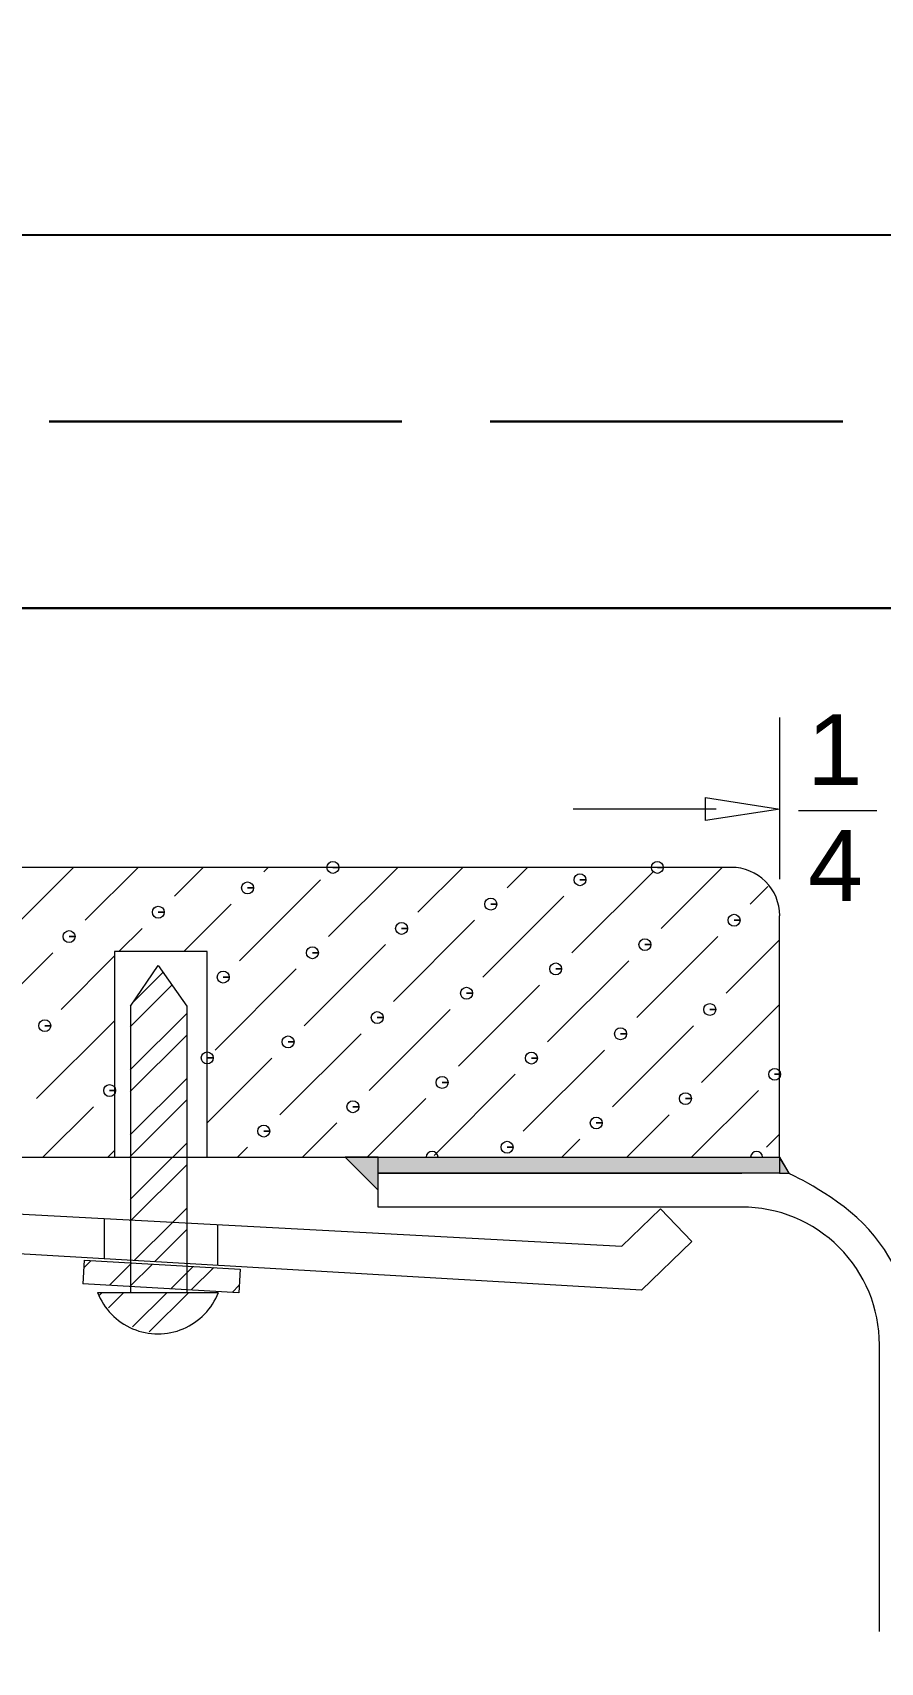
# Model space of a CAD drawing. Header units: millimetres. Extents: x 189 to 1666, y 327 to 1363.
# Drawn here: x 1136.7 to 1165.5, y 1039.6 to 1095.1 of the extents above; entities that cross this region are included whole.
import ezdxf

# ---------------------------------------------------------------- set-up
doc = ezdxf.new("R2010")
doc.units = ezdxf.units.MM
doc.linetypes.add('ACAD_ISO02W100', pattern=[15, 12, -3])
for name, color, linetype, lineweight in [('尺寸標注', 1, 'Continuous', 30), ('文字', 3, 'Continuous', 30), ('細實線', 1, 'Continuous', 13), ('虚线', 2, 'ACAD_ISO02W100', 30)]:
    doc.layers.add(name, color=color, linetype=linetype, lineweight=lineweight)
doc.styles.add('0', font='arial.ttf', dxfattribs={"height": 1})
doc.styles.add('DIM', font='txt.shx', dxfattribs={"width": 0.7, "bigfont": 'chineset.shx'})
doc.dimstyles.new('mm+in(开孔纸尺寸)', dxfattribs={"dimscale": 3, "dimtxt": 5, "dimasz": 5.2, "dimexe": 1.25, "dimexo": 0.625, "dimgap": 2, "dimtad": 1, "dimtxsty": 'DIM', "dimcen": 0, "dimclrd": 256, "dimclre": 256, "dimclrt": 3, "dimadec": 0, "dimazin": 0, "dimtfac": 1, "dimtmove": 0, "dimatfit": 1, "dimfxl": 1, "dimlwd": -1, "dimarcsym": 0})

# ---------------------------------------------------------------- blocks, each defined once
blk = doc.blocks.new('*D31')
at = {"layer": 'Defpoints', "color": 0}
for p in [(1262.872, 1145.724), (571.972, 1021.844), (1262.872, 1021.844)]:
    blk.add_point(p, dxfattribs=at)
at = {"layer": '尺寸標注', "lineweight": -2}
for p, q in [((571.972, 1023.719), (571.972, 1149.474)), ((1262.872, 1023.719), (1262.872, 1149.474))]:
    blk.add_line(p, q, dxfattribs=at)
at = {"layer": '尺寸標注'}
blk.add_line((587.572, 1145.724), (1247.272, 1145.724), dxfattribs=at)
for points in [[(587.572, 1148.324), (587.572, 1143.124), (571.972, 1145.724)], [(1247.272, 1143.124), (1247.272, 1148.324), (1262.872, 1145.724)]]:
    blk.add_solid(points, dxfattribs=at)
at = {"layer": '尺寸標注', "color": 3, "insert": (917.422, 1160.474), "char_height": 15, "attachment_point": 5, "style": 'DIM'}
blk.add_mtext('690,9mm [27 3/16"]', dxfattribs=at)
blk = doc.blocks.new('*D32')
at = {"layer": 'Defpoints', "color": 0}
for p in [(1269.222, 1204.304), (565.622, 1021.844), (1269.222, 1021.844)]:
    blk.add_point(p, dxfattribs=at)
at = {"layer": '尺寸標注', "lineweight": -2}
for p, q in [((565.622, 1023.719), (565.622, 1208.054)), ((1269.222, 1023.719), (1269.222, 1208.054))]:
    blk.add_line(p, q, dxfattribs=at)
at = {"layer": '尺寸標注'}
blk.add_line((581.222, 1204.304), (1253.622, 1204.304), dxfattribs=at)
for points in [[(581.222, 1206.904), (581.222, 1201.704), (565.622, 1204.304)], [(1253.622, 1201.704), (1253.622, 1206.904), (1269.222, 1204.304)]]:
    blk.add_solid(points, dxfattribs=at)
at = {"layer": '尺寸標注', "color": 3, "insert": (917.422, 1219.054), "char_height": 15, "attachment_point": 5, "style": 'DIM'}
blk.add_mtext('703,6mm [27 11/16"]', dxfattribs=at)
blk = doc.blocks.new('*D33')
at = {"layer": 'Defpoints', "color": 0}
for p in [(1275.572, 1269.732), (559.272, 1021.844), (1275.572, 1021.844)]:
    blk.add_point(p, dxfattribs=at)
at = {"layer": '尺寸標注', "lineweight": -2}
for p, q in [((559.272, 1023.719), (559.272, 1273.482)), ((1275.572, 1023.719), (1275.572, 1273.482))]:
    blk.add_line(p, q, dxfattribs=at)
at = {"layer": '尺寸標注'}
blk.add_line((574.872, 1269.732), (1259.972, 1269.732), dxfattribs=at)
for points in [[(574.872, 1272.332), (574.872, 1267.132), (559.272, 1269.732)], [(1259.972, 1267.132), (1259.972, 1272.332), (1275.572, 1269.732)]]:
    blk.add_solid(points, dxfattribs=at)
at = {"layer": '尺寸標注', "color": 3, "insert": (917.422, 1284.482), "char_height": 15, "attachment_point": 5, "style": 'DIM'}
blk.add_mtext('716,3mm [28 3/16"]', dxfattribs=at)

msp = doc.modelspace()

# ---------------------------------------------------------------- hatches: boundary and pattern name
at = {"layer": '細實線', "lineweight": 9}
h = msp.add_hatch(color=256, dxfattribs=at)
edge = h.paths.add_edge_path()
edge.add_spline(control_points=[(1148.41, 1055.685), (1148.411, 1055.685), (1148.411, 1055.684), (1148.411, 1055.684), (1148.411, 1055.684), (1148.411, 1056.758), (1148.411, 1056.799)], knot_values=[0.509482, 0.509482, 0.509482, 0.509482, 0.514209, 0.514209, 0.514209, 1.004727, 1.004727, 1.004727, 1.004727], degree=3, periodic=0)
edge.add_spline(control_points=[(1148.411, 1056.799), (1148.041, 1056.799), (1147.667, 1056.799), (1147.29, 1056.799)], knot_values=[0.589702, 0.589702, 0.589702, 0.589702, 0.609025, 0.609025, 0.609025, 0.609025], degree=3, periodic=0)
edge.add_spline(control_points=[(1147.29, 1056.799), (1147.33, 1056.759), (1148.37, 1055.725), (1148.41, 1055.685)], knot_values=[0.004727, 0.004727, 0.004727, 0.004727, 0.245259, 0.245259, 0.245259, 0.245259], degree=3, periodic=0)
edge.add_spline(control_points=[(1148.41, 1055.685), (1148.41, 1055.971), (1148.41, 1056.256), (1148.41, 1056.256)], knot_values=[0.502295, 0.502295, 0.502295, 0.502295, 1, 1, 1, 1], degree=3, periodic=0)
edge.add_spline(control_points=[(1162.074, 1056.259), (1162.074, 1056.259), (1148.411, 1056.259), (1148.411, 1056.259)], knot_values=[0.5, 0.5, 0.5, 0.5, 1, 1, 1, 1], degree=3, periodic=0)
edge = h.paths.add_edge_path()
edge.add_spline(control_points=[(1162.39, 1056.259), (1162.365, 1056.302), (1162.097, 1056.757), (1162.074, 1056.796)], knot_values=[0.041296, 0.041296, 0.041296, 0.041296, 0.955207, 0.955207, 0.955207, 0.955207], degree=3, periodic=0)
edge.add_spline(control_points=[(1162.074, 1056.796), (1162.074, 1056.775), (1162.074, 1056.666), (1162.074, 1056.551)], knot_values=[0.131591, 0.131591, 0.131591, 0.131591, 0.237552, 0.237552, 0.237552, 0.237552], degree=3, periodic=0)
edge.add_spline(control_points=[(1162.074, 1056.551), (1162.074, 1056.527), (1162.074, 1056.502), (1162.074, 1056.478)], knot_values=[0.10896, 0.10896, 0.10896, 0.10896, 0.131591, 0.131591, 0.131591, 0.131591], degree=3, periodic=0)
edge.add_spline(control_points=[(1162.074, 1056.478), (1162.074, 1056.362), (1162.074, 1056.259), (1162.074, 1056.259), (1162.074, 1056.259), (1162.074, 1056.259), (1162.074, 1056.259)], knot_values=[0.99999, 0.99999, 0.99999, 0.99999, 1.10895, 1.10895, 1.10895, 1.10896, 1.10896, 1.10896, 1.10896], degree=3, periodic=0)
edge.add_spline(control_points=[(1162.074, 1056.259), (1162.074, 1056.259), (1162.357, 1056.259), (1162.39, 1056.259)], knot_values=[0.528818, 0.528818, 0.528818, 0.528818, 0.99999, 0.99999, 0.99999, 0.99999], degree=3, periodic=0)
h = msp.add_hatch(color=256, dxfattribs=at)
edge = h.paths.add_edge_path()
edge.add_spline(control_points=[(1162.074, 1056.551), (1162.074, 1056.666), (1162.074, 1056.775), (1162.074, 1056.796)], knot_values=[0.131591, 0.131591, 0.131591, 0.131591, 0.237552, 0.237552, 0.237552, 0.237552], degree=3, periodic=0)
edge.add_spline(control_points=[(1162.074, 1056.796), (1162.073, 1056.798), (1162.073, 1056.799), (1162.073, 1056.799)], knot_values=[0.00001, 0.00001, 0.00001, 0.00001, 0.041296, 0.041296, 0.041296, 0.041296], degree=3, periodic=0)
edge.add_spline(control_points=[(1162.073, 1056.799), (1162.053, 1056.799), (1161.851, 1056.799), (1161.491, 1056.799)], knot_values=[0.928845, 0.928845, 0.928845, 0.928845, 0.996374, 0.996374, 0.996374, 0.996374], degree=3, periodic=0)
edge.add_spline(control_points=[(1161.491, 1056.799), (1161.491, 1056.799), (1161.434, 1056.799), (1161.38, 1056.799)], knot_values=[0.066844, 0.066844, 0.066844, 0.066844, 0.142857, 0.142857, 0.142857, 0.142857], degree=3, periodic=0)
edge.add_spline(control_points=[(1161.38, 1056.799), (1161.29, 1056.799), (1161.191, 1056.799), (1161.085, 1056.799)], knot_values=[0.906562, 0.906562, 0.906562, 0.906562, 0.922159, 0.922159, 0.922159, 0.922159], degree=3, periodic=0)
edge.add_spline(control_points=[(1161.085, 1056.799), (1159.853, 1056.799), (1157.555, 1056.799), (1154.664, 1056.799)], knot_values=[0.726171, 0.726171, 0.726171, 0.726171, 0.906562, 0.906562, 0.906562, 0.906562], degree=3, periodic=0)
edge.add_spline(control_points=[(1154.664, 1056.799), (1153.366, 1056.799), (1151.947, 1056.799), (1150.451, 1056.799)], knot_values=[0.645122, 0.645122, 0.645122, 0.645122, 0.726171, 0.726171, 0.726171, 0.726171], degree=3, periodic=0)
edge.add_spline(control_points=[(1150.45, 1056.799), (1150.449, 1056.799), (1150.447, 1056.799), (1150.445, 1056.799)], knot_values=[0.127452, 0.127452, 0.127452, 0.127452, 0.135107, 0.135107, 0.135107, 0.135107], degree=3, periodic=0)
edge.add_spline(control_points=[(1150.445, 1056.799), (1150.441, 1056.799), (1150.435, 1056.799), (1150.428, 1056.799)], knot_values=[0.112431, 0.112431, 0.112431, 0.112431, 0.127452, 0.127452, 0.127452, 0.127452], degree=3, periodic=0)
edge.add_spline(control_points=[(1150.428, 1056.799), (1150.414, 1056.799), (1150.396, 1056.799), (1150.376, 1056.799)], knot_values=[0.083538, 0.083538, 0.083538, 0.083538, 0.112431, 0.112431, 0.112431, 0.112431], degree=3, periodic=0)
edge.add_spline(control_points=[(1150.376, 1056.799), (1150.366, 1056.799), (1150.357, 1056.799), (1150.347, 1056.799)], knot_values=[0.070163, 0.070163, 0.070163, 0.070163, 0.083538, 0.083538, 0.083538, 0.083538], degree=3, periodic=0)
edge.add_spline(control_points=[(1150.376, 1056.799), (1150.266, 1056.799), (1150.156, 1056.799), (1150.045, 1056.799)], knot_values=[0.637816, 0.637816, 0.637816, 0.637816, 0.643752, 0.643752, 0.643752, 0.643752], degree=3, periodic=0)
edge.add_spline(control_points=[(1150.045, 1056.799), (1149.509, 1056.799), (1148.964, 1056.799), (1148.411, 1056.799)], knot_values=[0.609025, 0.609025, 0.609025, 0.609025, 0.637816, 0.637816, 0.637816, 0.637816], degree=3, periodic=0)
edge.add_spline(control_points=[(1148.411, 1056.799), (1148.411, 1056.758), (1148.411, 1055.684), (1148.411, 1055.684), (1148.411, 1055.684), (1148.411, 1055.685), (1148.41, 1055.685)], knot_values=[0.509482, 0.509482, 0.509482, 0.509482, 1, 1, 1, 1.004727, 1.004727, 1.004727, 1.004727], degree=3, periodic=0)
edge.add_spline(control_points=[(1148.411, 1056.259), (1148.411, 1056.259), (1162.074, 1056.259), (1162.074, 1056.259)], knot_values=[0.5, 0.5, 0.5, 0.5, 1, 1, 1, 1], degree=3, periodic=0)
edge.add_spline(control_points=[(1162.074, 1056.259), (1162.074, 1056.259), (1162.074, 1056.259), (1162.074, 1056.259), (1162.074, 1056.259), (1162.074, 1056.362), (1162.074, 1056.478)], knot_values=[0.99999, 0.99999, 0.99999, 0.99999, 1, 1, 1, 1.10896, 1.10896, 1.10896, 1.10896], degree=3, periodic=0)
edge.add_spline(control_points=[(1162.074, 1056.478), (1162.074, 1056.502), (1162.074, 1056.527), (1162.074, 1056.551)], knot_values=[0.10896, 0.10896, 0.10896, 0.10896, 0.131591, 0.131591, 0.131591, 0.131591], degree=3, periodic=0)

# ---------------------------------------------------------------- linework, layer by layer
msp.add_lwpolyline([(559.272, 1021.844), (559.272, 735.244, 0.414214), (625.622, 668.894), (1209.222, 668.894, 0.414214), (1275.572, 735.244), (1275.572, 1021.844, 0.414214), (1209.222, 1088.194), (625.622, 1088.194, 0.414214)], format="xyb", close=True)
at = {"layer": '文字'}
msp.add_lwpolyline([(625.622, 1075.494, 0.414214), (571.972, 1021.844), (571.972, 735.244, 0.414214), (625.622, 681.594), (1209.222, 681.594, 0.414214), (1262.872, 735.244), (1262.872, 1021.844, 0.414214), (1209.222, 1075.494)], format="xyb", close=True, dxfattribs=at)
at = {"layer": '細實線', "lineweight": 9}
for points in [[(1162.076, 1066.272), (1162.076, 1066.272), (1162.076, 1071.776), (1162.076, 1071.776)], [(1159.909, 1068.654), (1159.909, 1068.654), (1155.053, 1068.654), (1155.053, 1068.654)], [(1162.718, 1068.61), (1162.718, 1068.61), (1165.382, 1068.61), (1165.382, 1068.61)], [(1160.426, 1066.67), (1160.426, 1066.67), (1121.035, 1066.67), (1121.035, 1066.67)], [(1135.412, 1064.038), (1135.412, 1064.038), (1138.042, 1066.67), (1138.042, 1066.67)], [(1138.448, 1064.868), (1138.448, 1064.868), (1140.251, 1066.67), (1140.251, 1066.67)], [(1141.483, 1065.694), (1141.483, 1065.694), (1142.458, 1066.67), (1142.458, 1066.67)], [(1144.519, 1066.523), (1144.519, 1066.523), (1144.665, 1066.67), (1144.665, 1066.67)], [(1146.726, 1064.315), (1146.726, 1064.315), (1149.081, 1066.67), (1149.081, 1066.67)], [(1149.762, 1065.143), (1149.762, 1065.143), (1151.289, 1066.67), (1151.289, 1066.67)], [(1152.799, 1065.971), (1152.799, 1065.971), (1153.496, 1066.67), (1153.496, 1066.67)], [(1155.006, 1063.763), (1155.006, 1063.763), (1157.766, 1066.523), (1157.766, 1066.523)], [(1158.042, 1064.591), (1158.042, 1064.591), (1160.119, 1066.67), (1160.119, 1066.67)], [(1143.692, 1063.487), (1143.692, 1063.487), (1146.45, 1066.247), (1146.45, 1066.247)], [(1161.076, 1065.418), (1161.076, 1065.418), (1161.676, 1066.02), (1161.676, 1066.02)], [(1141.798, 1063.801), (1141.798, 1063.801), (1143.415, 1065.418), (1143.415, 1065.418)], [(1151.97, 1062.934), (1151.97, 1062.934), (1154.729, 1065.694), (1154.729, 1065.694)], [(1148.935, 1062.107), (1148.935, 1062.107), (1151.695, 1064.868), (1151.695, 1064.868)], [(1162.073, 1056.799), (1162.073, 1056.799), (1162.073, 1065.022), (1162.073, 1065.022)], [(1139.591, 1063.801), (1139.591, 1063.801), (1140.379, 1064.591), (1140.379, 1064.591)], [(1157.213, 1061.555), (1157.213, 1061.555), (1159.973, 1064.315), (1159.973, 1064.315)], [(1160.249, 1062.383), (1160.249, 1062.383), (1162.071, 1064.206), (1162.071, 1064.206)], [(1134.585, 1061.004), (1134.585, 1061.004), (1137.345, 1063.763), (1137.345, 1063.763)], [(1137.621, 1061.831), (1137.621, 1061.831), (1139.435, 1063.645), (1139.435, 1063.645)], [(1142.598, 1063.801), (1142.598, 1063.801), (1139.437, 1063.801), (1139.437, 1063.801)], [(1139.437, 1063.801), (1139.437, 1063.801), (1139.437, 1056.799), (1139.437, 1056.799)], [(1142.598, 1056.799), (1142.598, 1056.799), (1142.598, 1063.801), (1142.598, 1063.801)], [(1145.899, 1061.28), (1145.899, 1061.28), (1148.659, 1064.038), (1148.659, 1064.038)], [(1139.981, 1061.948), (1139.981, 1061.948), (1140.929, 1063.326), (1140.929, 1063.326)], [(1140.054, 1062.057), (1140.054, 1062.057), (1141.091, 1063.094), (1141.091, 1063.094)], [(1140.929, 1063.326), (1140.929, 1063.326), (1141.9, 1061.948), (1141.9, 1061.948)], [(1142.863, 1060.451), (1142.863, 1060.451), (1145.623, 1063.211), (1145.623, 1063.211)], [(1154.176, 1060.727), (1154.176, 1060.727), (1156.937, 1063.487), (1156.937, 1063.487)], [(1139.978, 1061.246), (1139.978, 1061.246), (1141.395, 1062.661), (1141.395, 1062.661)], [(1151.142, 1059.9), (1151.142, 1059.9), (1153.901, 1062.658), (1153.901, 1062.658)], [(1159.42, 1059.347), (1159.42, 1059.347), (1162.071, 1061.998), (1162.071, 1061.998)], [(1136.792, 1058.796), (1136.792, 1058.796), (1139.435, 1061.438), (1139.435, 1061.438)], [(1139.978, 1059.773), (1139.978, 1059.773), (1141.899, 1061.694), (1141.899, 1061.694)], [(1139.981, 1061.948), (1139.981, 1061.948), (1139.981, 1052.199), (1139.981, 1052.199)], [(1141.9, 1061.948), (1141.9, 1061.948), (1141.9, 1052.199), (1141.9, 1052.199)], [(1148.106, 1059.073), (1148.106, 1059.073), (1150.866, 1061.831), (1150.866, 1061.831)], [(1139.978, 1059.039), (1139.978, 1059.039), (1141.899, 1060.958), (1141.899, 1060.958)], [(1145.072, 1058.244), (1145.072, 1058.244), (1147.83, 1061.004), (1147.83, 1061.004)], [(1156.386, 1058.52), (1156.386, 1058.52), (1159.146, 1061.28), (1159.146, 1061.28)], [(1153.35, 1057.693), (1153.35, 1057.693), (1156.11, 1060.451), (1156.11, 1060.451)], [(1142.595, 1057.976), (1142.595, 1057.976), (1144.795, 1060.176), (1144.795, 1060.176)], [(1139.978, 1057.566), (1139.978, 1057.566), (1141.899, 1059.487), (1141.899, 1059.487)], [(1150.315, 1056.864), (1150.315, 1056.864), (1153.073, 1059.624), (1153.073, 1059.624)], [(1139.978, 1056.83), (1139.978, 1056.83), (1141.899, 1058.751), (1141.899, 1058.751)], [(1148.041, 1056.799), (1148.041, 1056.799), (1150.039, 1058.796), (1150.039, 1058.796)], [(1159.079, 1056.799), (1159.079, 1056.799), (1161.351, 1059.073), (1161.351, 1059.073)], [(1137.003, 1056.799), (1137.003, 1056.799), (1138.725, 1058.52), (1138.725, 1058.52)], [(1156.872, 1056.799), (1156.872, 1056.799), (1158.317, 1058.244), (1158.317, 1058.244)], [(1145.834, 1056.799), (1145.834, 1056.799), (1147.003, 1057.967), (1147.003, 1057.967)], [(1161.628, 1057.14), (1161.628, 1057.14), (1162.071, 1057.582), (1162.071, 1057.582)], [(1139.211, 1056.799), (1139.211, 1056.799), (1139.435, 1057.022), (1139.435, 1057.022)], [(1141.418, 1056.797), (1141.418, 1056.797), (1141.899, 1057.278), (1141.899, 1057.278)], [(1143.625, 1056.799), (1143.625, 1056.799), (1143.968, 1057.14), (1143.968, 1057.14)], [(1154.664, 1056.799), (1154.664, 1056.799), (1155.28, 1057.416), (1155.28, 1057.416)], [(1121.777, 1056.799), (1121.777, 1056.799), (1162.074, 1056.799), (1162.074, 1056.799)], [(1139.979, 1055.359), (1139.979, 1055.359), (1141.42, 1056.799), (1141.42, 1056.799)], [(1140.025, 1054.668), (1140.025, 1054.668), (1141.899, 1056.544), (1141.899, 1056.544)], [(1147.285, 1056.799), (1147.285, 1056.799), (1148.408, 1055.682), (1148.408, 1055.682)], [(1148.411, 1056.8), (1148.411, 1056.8), (1162.074, 1056.8), (1162.074, 1056.8)], [(1162.073, 1056.799), (1162.073, 1056.799), (1162.391, 1056.256), (1162.391, 1056.256)], [(1162.074, 1056.8), (1162.074, 1056.8), (1162.074, 1056.259), (1162.074, 1056.259)], [(1148.41, 1055.107), (1148.41, 1055.107), (1148.41, 1056.256), (1148.41, 1056.256)], [(1162.074, 1056.259), (1162.074, 1056.259), (1148.411, 1056.259), (1148.411, 1056.259)], [(1148.411, 1056.258), (1148.411, 1056.258), (1160.782, 1056.256), (1160.782, 1056.256)], [(1125.709, 1055.435), (1125.709, 1055.435), (1156.707, 1053.774), (1156.707, 1053.774)], [(1141.421, 1054.593), (1141.421, 1054.593), (1141.899, 1055.071), (1141.899, 1055.071)], [(1160.781, 1055.107), (1160.781, 1055.107), (1148.41, 1055.107), (1148.41, 1055.107)], [(1156.709, 1053.774), (1156.709, 1053.774), (1158.024, 1055.041), (1158.024, 1055.041)], [(1158.024, 1055.041), (1158.024, 1055.041), (1159.089, 1053.933), (1159.089, 1053.933)], [(1139.087, 1054.718), (1139.087, 1054.718), (1139.087, 1053.342), (1139.087, 1053.342)], [(1139.979, 1054.624), (1139.979, 1054.624), (1140.025, 1054.668), (1140.025, 1054.668)], [(1140.11, 1053.282), (1140.11, 1053.282), (1141.421, 1054.593), (1141.421, 1054.593)], [(1140.805, 1053.241), (1140.805, 1053.241), (1141.899, 1054.337), (1141.899, 1054.337)], [(1142.949, 1054.512), (1142.949, 1054.512), (1142.949, 1053.117), (1142.949, 1053.117)], [(1157.368, 1052.278), (1157.368, 1052.278), (1124.888, 1054.167), (1124.888, 1054.167)], [(1159.089, 1053.933), (1159.089, 1053.933), (1157.368, 1052.278), (1157.368, 1052.278)], [(1138.413, 1053.299), (1138.413, 1053.299), (1138.365, 1052.497), (1138.365, 1052.497)], [(1138.398, 1053.041), (1138.398, 1053.041), (1138.642, 1053.286), (1138.642, 1053.286)], [(1138.413, 1053.299), (1138.413, 1053.299), (1143.718, 1052.991), (1143.718, 1052.991)], [(1139.273, 1052.445), (1139.273, 1052.445), (1139.979, 1053.151), (1139.979, 1053.151)], [(1139.979, 1053.151), (1139.979, 1053.151), (1140.033, 1053.205), (1140.033, 1053.205)], [(1139.979, 1052.415), (1139.979, 1052.415), (1140.729, 1053.165), (1140.729, 1053.165)], [(1141.9, 1052.866), (1141.9, 1052.866), (1142.118, 1053.083), (1142.118, 1053.083)], [(1141.358, 1052.323), (1141.358, 1052.323), (1141.899, 1052.864), (1141.899, 1052.864)], [(1142.055, 1052.284), (1142.055, 1052.284), (1142.816, 1053.044), (1142.816, 1053.044)], [(1143.718, 1052.991), (1143.718, 1052.991), (1143.671, 1052.188), (1143.671, 1052.188)], [(1143.671, 1052.188), (1143.671, 1052.188), (1138.365, 1052.497), (1138.365, 1052.497)], [(1138.863, 1052.199), (1138.863, 1052.199), (1142.973, 1052.199), (1142.973, 1052.199)], [(1138.929, 1052.103), (1138.929, 1052.103), (1139.027, 1052.201), (1139.027, 1052.201)], [(1139.232, 1051.669), (1139.232, 1051.669), (1139.763, 1052.201), (1139.763, 1052.201)], [(1139.968, 1052.404), (1139.968, 1052.404), (1139.979, 1052.417), (1139.979, 1052.417)], [(1140.059, 1051.026), (1140.059, 1051.026), (1141.236, 1052.201), (1141.236, 1052.201)], [(1140.621, 1050.852), (1140.621, 1050.852), (1141.972, 1052.201), (1141.972, 1052.201)], [(1143.445, 1052.202), (1143.445, 1052.202), (1143.685, 1052.443), (1143.685, 1052.443)], [(1165.469, 1040.657), (1165.469, 1040.657), (1165.469, 1050.416), (1165.469, 1050.416)]]:
    msp.add_open_spline(points, degree=3, dxfattribs=at)
for points, knots in [([(1162.076, 1068.654), (1162.076, 1068.654), (1159.55, 1069.043), (1159.55, 1069.043), (1159.55, 1069.043), (1159.55, 1069.043), (1159.55, 1068.266), (1159.55, 1068.266), (1159.55, 1068.266), (1159.55, 1068.266), (1162.076, 1068.654), (1162.076, 1068.654)], [0, 0, 0, 0, 0.25, 0.25, 0.25, 0.25, 0.5, 0.5, 0.5, 0.5, 1, 1, 1, 1]), ([(1146.873, 1066.67), (1146.873, 1066.67), (1147.076, 1066.67), (1147.076, 1066.67), (1147.076, 1066.67), (1147.076, 1066.781), (1146.985, 1066.873), (1146.873, 1066.873), (1146.873, 1066.873), (1146.761, 1066.873), (1146.669, 1066.781), (1146.669, 1066.67), (1146.669, 1066.67), (1146.669, 1066.558), (1146.761, 1066.466), (1146.873, 1066.466), (1146.873, 1066.466), (1146.985, 1066.466), (1147.076, 1066.558), (1147.076, 1066.67), (1147.076, 1066.67), (1147.076, 1066.67), (1146.873, 1066.67), (1146.873, 1066.67)], [0, 0, 0, 0, 0.142857, 0.142857, 0.142857, 0.142857, 0.285714, 0.285714, 0.285714, 0.285714, 0.428571, 0.428571, 0.428571, 0.428571, 0.571429, 0.571429, 0.571429, 0.571429, 0.714286, 0.714286, 0.714286, 0.714286, 1, 1, 1, 1]), ([(1155.28, 1066.247), (1155.28, 1066.247), (1155.484, 1066.247), (1155.484, 1066.247), (1155.484, 1066.247), (1155.484, 1066.359), (1155.392, 1066.451), (1155.28, 1066.451), (1155.28, 1066.451), (1155.169, 1066.451), (1155.077, 1066.359), (1155.077, 1066.247), (1155.077, 1066.247), (1155.077, 1066.135), (1155.169, 1066.044), (1155.28, 1066.044), (1155.28, 1066.044), (1155.392, 1066.044), (1155.484, 1066.135), (1155.484, 1066.247), (1155.484, 1066.247), (1155.484, 1066.247), (1155.28, 1066.247), (1155.28, 1066.247)], [0, 0, 0, 0, 0.142857, 0.142857, 0.142857, 0.142857, 0.285714, 0.285714, 0.285714, 0.285714, 0.428571, 0.428571, 0.428571, 0.428571, 0.571429, 0.571429, 0.571429, 0.571429, 0.714286, 0.714286, 0.714286, 0.714286, 1, 1, 1, 1]), ([(1157.912, 1066.67), (1157.912, 1066.67), (1158.115, 1066.67), (1158.115, 1066.67), (1158.115, 1066.67), (1158.115, 1066.781), (1158.024, 1066.873), (1157.912, 1066.873), (1157.912, 1066.873), (1157.8, 1066.873), (1157.708, 1066.781), (1157.708, 1066.67), (1157.708, 1066.67), (1157.708, 1066.558), (1157.8, 1066.466), (1157.912, 1066.466), (1157.912, 1066.466), (1158.024, 1066.466), (1158.115, 1066.558), (1158.115, 1066.67), (1158.115, 1066.67), (1158.115, 1066.67), (1157.912, 1066.67), (1157.912, 1066.67)], [0, 0, 0, 0, 0.142857, 0.142857, 0.142857, 0.142857, 0.285714, 0.285714, 0.285714, 0.285714, 0.428571, 0.428571, 0.428571, 0.428571, 0.571429, 0.571429, 0.571429, 0.571429, 0.714286, 0.714286, 0.714286, 0.714286, 1, 1, 1, 1]), ([(1162.076, 1065.022), (1162.076, 1065.459), (1161.902, 1065.879), (1161.594, 1066.187), (1161.594, 1066.187), (1161.284, 1066.496), (1160.865, 1066.67), (1160.428, 1066.67)], [0, 0, 0, 0, 0.333333, 0.333333, 0.333333, 0.333333, 1, 1, 1, 1]), ([(1143.968, 1065.971), (1143.968, 1065.971), (1144.172, 1065.971), (1144.172, 1065.971), (1144.172, 1065.971), (1144.172, 1066.083), (1144.08, 1066.174), (1143.968, 1066.174), (1143.968, 1066.174), (1143.856, 1066.174), (1143.765, 1066.083), (1143.765, 1065.971), (1143.765, 1065.971), (1143.765, 1065.859), (1143.856, 1065.768), (1143.968, 1065.768), (1143.968, 1065.768), (1144.08, 1065.768), (1144.172, 1065.859), (1144.172, 1065.971), (1144.172, 1065.971), (1144.172, 1065.971), (1143.968, 1065.971), (1143.968, 1065.971)], [0, 0, 0, 0, 0.142857, 0.142857, 0.142857, 0.142857, 0.285714, 0.285714, 0.285714, 0.285714, 0.428571, 0.428571, 0.428571, 0.428571, 0.571429, 0.571429, 0.571429, 0.571429, 0.714286, 0.714286, 0.714286, 0.714286, 1, 1, 1, 1]), ([(1140.932, 1065.143), (1140.932, 1065.143), (1141.135, 1065.143), (1141.135, 1065.143), (1141.135, 1065.143), (1141.135, 1065.255), (1141.044, 1065.346), (1140.932, 1065.346), (1140.932, 1065.346), (1140.82, 1065.346), (1140.729, 1065.255), (1140.729, 1065.143), (1140.729, 1065.143), (1140.729, 1065.031), (1140.82, 1064.94), (1140.932, 1064.94), (1140.932, 1064.94), (1141.044, 1064.94), (1141.135, 1065.031), (1141.135, 1065.143), (1141.135, 1065.143), (1141.135, 1065.143), (1140.932, 1065.143), (1140.932, 1065.143)], [0, 0, 0, 0, 0.142857, 0.142857, 0.142857, 0.142857, 0.285714, 0.285714, 0.285714, 0.285714, 0.428571, 0.428571, 0.428571, 0.428571, 0.571429, 0.571429, 0.571429, 0.571429, 0.714286, 0.714286, 0.714286, 0.714286, 1, 1, 1, 1]), ([(1152.246, 1065.418), (1152.246, 1065.418), (1152.449, 1065.418), (1152.449, 1065.418), (1152.449, 1065.418), (1152.449, 1065.53), (1152.358, 1065.621), (1152.246, 1065.621), (1152.246, 1065.621), (1152.134, 1065.621), (1152.042, 1065.53), (1152.042, 1065.418), (1152.042, 1065.418), (1152.042, 1065.306), (1152.134, 1065.215), (1152.246, 1065.215), (1152.246, 1065.215), (1152.358, 1065.215), (1152.449, 1065.306), (1152.449, 1065.418), (1152.449, 1065.418), (1152.449, 1065.418), (1152.246, 1065.418), (1152.246, 1065.418)], [0, 0, 0, 0, 0.142857, 0.142857, 0.142857, 0.142857, 0.285714, 0.285714, 0.285714, 0.285714, 0.428571, 0.428571, 0.428571, 0.428571, 0.571429, 0.571429, 0.571429, 0.571429, 0.714286, 0.714286, 0.714286, 0.714286, 1, 1, 1, 1]), ([(1149.21, 1064.591), (1149.21, 1064.591), (1149.413, 1064.591), (1149.413, 1064.591), (1149.413, 1064.591), (1149.413, 1064.703), (1149.322, 1064.794), (1149.21, 1064.794), (1149.21, 1064.794), (1149.098, 1064.794), (1149.007, 1064.703), (1149.007, 1064.591), (1149.007, 1064.591), (1149.007, 1064.479), (1149.098, 1064.388), (1149.21, 1064.388), (1149.21, 1064.388), (1149.322, 1064.388), (1149.413, 1064.479), (1149.413, 1064.591), (1149.413, 1064.591), (1149.413, 1064.591), (1149.21, 1064.591), (1149.21, 1064.591)], [0, 0, 0, 0, 0.142857, 0.142857, 0.142857, 0.142857, 0.285714, 0.285714, 0.285714, 0.285714, 0.428571, 0.428571, 0.428571, 0.428571, 0.571429, 0.571429, 0.571429, 0.571429, 0.714286, 0.714286, 0.714286, 0.714286, 1, 1, 1, 1]), ([(1160.524, 1064.868), (1160.524, 1064.868), (1160.727, 1064.868), (1160.727, 1064.868), (1160.727, 1064.868), (1160.727, 1064.979), (1160.636, 1065.071), (1160.524, 1065.071), (1160.524, 1065.071), (1160.412, 1065.071), (1160.32, 1064.979), (1160.32, 1064.868), (1160.32, 1064.868), (1160.32, 1064.755), (1160.412, 1064.664), (1160.524, 1064.664), (1160.524, 1064.664), (1160.636, 1064.664), (1160.727, 1064.755), (1160.727, 1064.868), (1160.727, 1064.868), (1160.727, 1064.868), (1160.524, 1064.868), (1160.524, 1064.868)], [0, 0, 0, 0, 0.142857, 0.142857, 0.142857, 0.142857, 0.285714, 0.285714, 0.285714, 0.285714, 0.428571, 0.428571, 0.428571, 0.428571, 0.571429, 0.571429, 0.571429, 0.571429, 0.714286, 0.714286, 0.714286, 0.714286, 1, 1, 1, 1]), ([(1137.896, 1064.315), (1137.896, 1064.315), (1138.099, 1064.315), (1138.099, 1064.315), (1138.099, 1064.315), (1138.099, 1064.426), (1138.008, 1064.517), (1137.896, 1064.517), (1137.896, 1064.517), (1137.784, 1064.517), (1137.693, 1064.426), (1137.693, 1064.315), (1137.693, 1064.315), (1137.693, 1064.202), (1137.784, 1064.111), (1137.896, 1064.111), (1137.896, 1064.111), (1138.008, 1064.111), (1138.099, 1064.202), (1138.099, 1064.315), (1138.099, 1064.315), (1138.099, 1064.315), (1137.896, 1064.315), (1137.896, 1064.315)], [0, 0, 0, 0, 0.142857, 0.142857, 0.142857, 0.142857, 0.285714, 0.285714, 0.285714, 0.285714, 0.428571, 0.428571, 0.428571, 0.428571, 0.571429, 0.571429, 0.571429, 0.571429, 0.714286, 0.714286, 0.714286, 0.714286, 1, 1, 1, 1]), ([(1157.489, 1064.038), (1157.489, 1064.038), (1157.693, 1064.038), (1157.693, 1064.038), (1157.693, 1064.038), (1157.693, 1064.15), (1157.601, 1064.242), (1157.489, 1064.242), (1157.489, 1064.242), (1157.377, 1064.242), (1157.286, 1064.15), (1157.286, 1064.038), (1157.286, 1064.038), (1157.286, 1063.926), (1157.377, 1063.835), (1157.489, 1063.835), (1157.489, 1063.835), (1157.601, 1063.835), (1157.693, 1063.926), (1157.693, 1064.038), (1157.693, 1064.038), (1157.693, 1064.038), (1157.489, 1064.038), (1157.489, 1064.038)], [0, 0, 0, 0, 0.142857, 0.142857, 0.142857, 0.142857, 0.285714, 0.285714, 0.285714, 0.285714, 0.428571, 0.428571, 0.428571, 0.428571, 0.571429, 0.571429, 0.571429, 0.571429, 0.714286, 0.714286, 0.714286, 0.714286, 1, 1, 1, 1]), ([(1146.175, 1063.763), (1146.175, 1063.763), (1146.378, 1063.763), (1146.378, 1063.763), (1146.378, 1063.763), (1146.378, 1063.875), (1146.287, 1063.967), (1146.175, 1063.967), (1146.175, 1063.967), (1146.063, 1063.967), (1145.972, 1063.875), (1145.972, 1063.763), (1145.972, 1063.763), (1145.972, 1063.651), (1146.063, 1063.56), (1146.175, 1063.56), (1146.175, 1063.56), (1146.287, 1063.56), (1146.378, 1063.651), (1146.378, 1063.763), (1146.378, 1063.763), (1146.378, 1063.763), (1146.175, 1063.763), (1146.175, 1063.763)], [0, 0, 0, 0, 0.142857, 0.142857, 0.142857, 0.142857, 0.285714, 0.285714, 0.285714, 0.285714, 0.428571, 0.428571, 0.428571, 0.428571, 0.571429, 0.571429, 0.571429, 0.571429, 0.714286, 0.714286, 0.714286, 0.714286, 1, 1, 1, 1]), ([(1143.139, 1062.934), (1143.139, 1062.934), (1143.342, 1062.934), (1143.342, 1062.934), (1143.342, 1062.934), (1143.342, 1063.047), (1143.251, 1063.138), (1143.139, 1063.138), (1143.139, 1063.138), (1143.027, 1063.138), (1142.936, 1063.047), (1142.936, 1062.934), (1142.936, 1062.934), (1142.936, 1062.823), (1143.027, 1062.731), (1143.139, 1062.731), (1143.139, 1062.731), (1143.251, 1062.731), (1143.342, 1062.823), (1143.342, 1062.934), (1143.342, 1062.934), (1143.342, 1062.934), (1143.139, 1062.934), (1143.139, 1062.934)], [0, 0, 0, 0, 0.142857, 0.142857, 0.142857, 0.142857, 0.285714, 0.285714, 0.285714, 0.285714, 0.428571, 0.428571, 0.428571, 0.428571, 0.571429, 0.571429, 0.571429, 0.571429, 0.714286, 0.714286, 0.714286, 0.714286, 1, 1, 1, 1]), ([(1154.453, 1063.211), (1154.453, 1063.211), (1154.656, 1063.211), (1154.656, 1063.211), (1154.656, 1063.211), (1154.656, 1063.323), (1154.565, 1063.414), (1154.453, 1063.414), (1154.453, 1063.414), (1154.341, 1063.414), (1154.25, 1063.323), (1154.25, 1063.211), (1154.25, 1063.211), (1154.25, 1063.099), (1154.341, 1063.008), (1154.453, 1063.008), (1154.453, 1063.008), (1154.565, 1063.008), (1154.656, 1063.099), (1154.656, 1063.211), (1154.656, 1063.211), (1154.656, 1063.211), (1154.453, 1063.211), (1154.453, 1063.211)], [0, 0, 0, 0, 0.142857, 0.142857, 0.142857, 0.142857, 0.285714, 0.285714, 0.285714, 0.285714, 0.428571, 0.428571, 0.428571, 0.428571, 0.571429, 0.571429, 0.571429, 0.571429, 0.714286, 0.714286, 0.714286, 0.714286, 1, 1, 1, 1]), ([(1151.419, 1062.383), (1151.419, 1062.383), (1151.622, 1062.383), (1151.622, 1062.383), (1151.622, 1062.383), (1151.622, 1062.496), (1151.531, 1062.587), (1151.419, 1062.587), (1151.419, 1062.587), (1151.307, 1062.587), (1151.216, 1062.496), (1151.216, 1062.383), (1151.216, 1062.383), (1151.216, 1062.272), (1151.307, 1062.18), (1151.419, 1062.18), (1151.419, 1062.18), (1151.531, 1062.18), (1151.622, 1062.272), (1151.622, 1062.383), (1151.622, 1062.383), (1151.622, 1062.383), (1151.419, 1062.383), (1151.419, 1062.383)], [0, 0, 0, 0, 0.142857, 0.142857, 0.142857, 0.142857, 0.285714, 0.285714, 0.285714, 0.285714, 0.428571, 0.428571, 0.428571, 0.428571, 0.571429, 0.571429, 0.571429, 0.571429, 0.714286, 0.714286, 0.714286, 0.714286, 1, 1, 1, 1]), ([(1159.697, 1061.831), (1159.697, 1061.831), (1159.9, 1061.831), (1159.9, 1061.831), (1159.9, 1061.831), (1159.9, 1061.943), (1159.809, 1062.034), (1159.697, 1062.034), (1159.697, 1062.034), (1159.585, 1062.034), (1159.493, 1061.943), (1159.493, 1061.831), (1159.493, 1061.831), (1159.493, 1061.719), (1159.585, 1061.628), (1159.697, 1061.628), (1159.697, 1061.628), (1159.809, 1061.628), (1159.9, 1061.719), (1159.9, 1061.831), (1159.9, 1061.831), (1159.9, 1061.831), (1159.697, 1061.831), (1159.697, 1061.831)], [0, 0, 0, 0, 0.142857, 0.142857, 0.142857, 0.142857, 0.285714, 0.285714, 0.285714, 0.285714, 0.428571, 0.428571, 0.428571, 0.428571, 0.571429, 0.571429, 0.571429, 0.571429, 0.714286, 0.714286, 0.714286, 0.714286, 1, 1, 1, 1]), ([(1137.069, 1061.28), (1137.069, 1061.28), (1137.272, 1061.28), (1137.272, 1061.28), (1137.272, 1061.28), (1137.272, 1061.392), (1137.181, 1061.483), (1137.069, 1061.483), (1137.069, 1061.483), (1136.957, 1061.483), (1136.865, 1061.392), (1136.865, 1061.28), (1136.865, 1061.28), (1136.865, 1061.168), (1136.957, 1061.077), (1137.069, 1061.077), (1137.069, 1061.077), (1137.181, 1061.077), (1137.272, 1061.168), (1137.272, 1061.28), (1137.272, 1061.28), (1137.272, 1061.28), (1137.069, 1061.28), (1137.069, 1061.28)], [0, 0, 0, 0, 0.142857, 0.142857, 0.142857, 0.142857, 0.285714, 0.285714, 0.285714, 0.285714, 0.428571, 0.428571, 0.428571, 0.428571, 0.571429, 0.571429, 0.571429, 0.571429, 0.714286, 0.714286, 0.714286, 0.714286, 1, 1, 1, 1]), ([(1148.382, 1061.555), (1148.382, 1061.555), (1148.586, 1061.555), (1148.586, 1061.555), (1148.586, 1061.555), (1148.586, 1061.666), (1148.494, 1061.758), (1148.382, 1061.758), (1148.382, 1061.758), (1148.27, 1061.758), (1148.179, 1061.666), (1148.179, 1061.555), (1148.179, 1061.555), (1148.179, 1061.443), (1148.27, 1061.351), (1148.382, 1061.351), (1148.382, 1061.351), (1148.494, 1061.351), (1148.586, 1061.443), (1148.586, 1061.555), (1148.586, 1061.555), (1148.586, 1061.555), (1148.382, 1061.555), (1148.382, 1061.555)], [0, 0, 0, 0, 0.142857, 0.142857, 0.142857, 0.142857, 0.285714, 0.285714, 0.285714, 0.285714, 0.428571, 0.428571, 0.428571, 0.428571, 0.571429, 0.571429, 0.571429, 0.571429, 0.714286, 0.714286, 0.714286, 0.714286, 1, 1, 1, 1]), ([(1145.346, 1060.727), (1145.346, 1060.727), (1145.549, 1060.727), (1145.549, 1060.727), (1145.549, 1060.727), (1145.549, 1060.839), (1145.458, 1060.93), (1145.346, 1060.93), (1145.346, 1060.93), (1145.234, 1060.93), (1145.143, 1060.839), (1145.143, 1060.727), (1145.143, 1060.727), (1145.143, 1060.615), (1145.234, 1060.524), (1145.346, 1060.524), (1145.346, 1060.524), (1145.458, 1060.524), (1145.549, 1060.615), (1145.549, 1060.727), (1145.549, 1060.727), (1145.549, 1060.727), (1145.346, 1060.727), (1145.346, 1060.727)], [0, 0, 0, 0, 0.142857, 0.142857, 0.142857, 0.142857, 0.285714, 0.285714, 0.285714, 0.285714, 0.428571, 0.428571, 0.428571, 0.428571, 0.571429, 0.571429, 0.571429, 0.571429, 0.714286, 0.714286, 0.714286, 0.714286, 1, 1, 1, 1]), ([(1156.66, 1061.004), (1156.66, 1061.004), (1156.863, 1061.004), (1156.863, 1061.004), (1156.863, 1061.004), (1156.863, 1061.116), (1156.772, 1061.207), (1156.66, 1061.207), (1156.66, 1061.207), (1156.548, 1061.207), (1156.457, 1061.116), (1156.457, 1061.004), (1156.457, 1061.004), (1156.457, 1060.892), (1156.548, 1060.8), (1156.66, 1060.8), (1156.66, 1060.8), (1156.772, 1060.8), (1156.863, 1060.892), (1156.863, 1061.004), (1156.863, 1061.004), (1156.863, 1061.004), (1156.66, 1061.004), (1156.66, 1061.004)], [0, 0, 0, 0, 0.142857, 0.142857, 0.142857, 0.142857, 0.285714, 0.285714, 0.285714, 0.285714, 0.428571, 0.428571, 0.428571, 0.428571, 0.571429, 0.571429, 0.571429, 0.571429, 0.714286, 0.714286, 0.714286, 0.714286, 1, 1, 1, 1]), ([(1142.595, 1060.183), (1142.595, 1060.183), (1142.798, 1060.183), (1142.798, 1060.183), (1142.798, 1060.183), (1142.798, 1060.295), (1142.707, 1060.386), (1142.595, 1060.386), (1142.595, 1060.386), (1142.483, 1060.386), (1142.392, 1060.295), (1142.392, 1060.183), (1142.392, 1060.183), (1142.392, 1060.071), (1142.483, 1059.98), (1142.595, 1059.98), (1142.595, 1059.98), (1142.707, 1059.98), (1142.798, 1060.071), (1142.798, 1060.183), (1142.798, 1060.183), (1142.798, 1060.183), (1142.595, 1060.183), (1142.595, 1060.183)], [0, 0, 0, 0, 0.142857, 0.142857, 0.142857, 0.142857, 0.285714, 0.285714, 0.285714, 0.285714, 0.428571, 0.428571, 0.428571, 0.428571, 0.571429, 0.571429, 0.571429, 0.571429, 0.714286, 0.714286, 0.714286, 0.714286, 1, 1, 1, 1]), ([(1153.626, 1060.176), (1153.626, 1060.176), (1153.829, 1060.176), (1153.829, 1060.176), (1153.829, 1060.176), (1153.829, 1060.288), (1153.738, 1060.379), (1153.626, 1060.379), (1153.626, 1060.379), (1153.514, 1060.379), (1153.423, 1060.288), (1153.423, 1060.176), (1153.423, 1060.176), (1153.423, 1060.064), (1153.514, 1059.973), (1153.626, 1059.973), (1153.626, 1059.973), (1153.738, 1059.973), (1153.829, 1060.064), (1153.829, 1060.176), (1153.829, 1060.176), (1153.829, 1060.176), (1153.626, 1060.176), (1153.626, 1060.176)], [0, 0, 0, 0, 0.142857, 0.142857, 0.142857, 0.142857, 0.285714, 0.285714, 0.285714, 0.285714, 0.428571, 0.428571, 0.428571, 0.428571, 0.571429, 0.571429, 0.571429, 0.571429, 0.714286, 0.714286, 0.714286, 0.714286, 1, 1, 1, 1]), ([(1161.904, 1059.624), (1161.904, 1059.624), (1162.107, 1059.624), (1162.107, 1059.624), (1162.107, 1059.624), (1162.107, 1059.736), (1162.016, 1059.827), (1161.904, 1059.827), (1161.904, 1059.827), (1161.792, 1059.827), (1161.701, 1059.736), (1161.701, 1059.624), (1161.701, 1059.624), (1161.701, 1059.512), (1161.792, 1059.421), (1161.904, 1059.421), (1161.904, 1059.421), (1162.016, 1059.421), (1162.107, 1059.512), (1162.107, 1059.624), (1162.107, 1059.624), (1162.107, 1059.624), (1161.904, 1059.624), (1161.904, 1059.624)], [0, 0, 0, 0, 0.142857, 0.142857, 0.142857, 0.142857, 0.285714, 0.285714, 0.285714, 0.285714, 0.428571, 0.428571, 0.428571, 0.428571, 0.571429, 0.571429, 0.571429, 0.571429, 0.714286, 0.714286, 0.714286, 0.714286, 1, 1, 1, 1]), ([(1139.276, 1059.073), (1139.276, 1059.073), (1139.479, 1059.073), (1139.479, 1059.073), (1139.479, 1059.073), (1139.479, 1059.185), (1139.388, 1059.276), (1139.276, 1059.276), (1139.276, 1059.276), (1139.164, 1059.276), (1139.073, 1059.185), (1139.073, 1059.073), (1139.073, 1059.073), (1139.073, 1058.961), (1139.164, 1058.869), (1139.276, 1058.869), (1139.276, 1058.869), (1139.388, 1058.869), (1139.479, 1058.961), (1139.479, 1059.073), (1139.479, 1059.073), (1139.479, 1059.073), (1139.276, 1059.073), (1139.276, 1059.073)], [0, 0, 0, 0, 0.142857, 0.142857, 0.142857, 0.142857, 0.285714, 0.285714, 0.285714, 0.285714, 0.428571, 0.428571, 0.428571, 0.428571, 0.571429, 0.571429, 0.571429, 0.571429, 0.714286, 0.714286, 0.714286, 0.714286, 1, 1, 1, 1]), ([(1150.59, 1059.347), (1150.59, 1059.347), (1150.793, 1059.347), (1150.793, 1059.347), (1150.793, 1059.347), (1150.793, 1059.459), (1150.702, 1059.55), (1150.59, 1059.55), (1150.59, 1059.55), (1150.478, 1059.55), (1150.386, 1059.459), (1150.386, 1059.347), (1150.386, 1059.347), (1150.386, 1059.235), (1150.478, 1059.144), (1150.59, 1059.144), (1150.59, 1059.144), (1150.702, 1059.144), (1150.793, 1059.235), (1150.793, 1059.347), (1150.793, 1059.347), (1150.793, 1059.347), (1150.59, 1059.347), (1150.59, 1059.347)], [0, 0, 0, 0, 0.142857, 0.142857, 0.142857, 0.142857, 0.285714, 0.285714, 0.285714, 0.285714, 0.428571, 0.428571, 0.428571, 0.428571, 0.571429, 0.571429, 0.571429, 0.571429, 0.714286, 0.714286, 0.714286, 0.714286, 1, 1, 1, 1]), ([(1147.554, 1058.52), (1147.554, 1058.52), (1147.757, 1058.52), (1147.757, 1058.52), (1147.757, 1058.52), (1147.757, 1058.632), (1147.665, 1058.724), (1147.554, 1058.724), (1147.554, 1058.724), (1147.442, 1058.724), (1147.35, 1058.632), (1147.35, 1058.52), (1147.35, 1058.52), (1147.35, 1058.408), (1147.442, 1058.317), (1147.554, 1058.317), (1147.554, 1058.317), (1147.665, 1058.317), (1147.757, 1058.408), (1147.757, 1058.52), (1147.757, 1058.52), (1147.757, 1058.52), (1147.554, 1058.52), (1147.554, 1058.52)], [0, 0, 0, 0, 0.142857, 0.142857, 0.142857, 0.142857, 0.285714, 0.285714, 0.285714, 0.285714, 0.428571, 0.428571, 0.428571, 0.428571, 0.571429, 0.571429, 0.571429, 0.571429, 0.714286, 0.714286, 0.714286, 0.714286, 1, 1, 1, 1]), ([(1158.869, 1058.796), (1158.869, 1058.796), (1159.072, 1058.796), (1159.072, 1058.796), (1159.072, 1058.796), (1159.072, 1058.908), (1158.981, 1058.999), (1158.869, 1058.999), (1158.869, 1058.999), (1158.757, 1058.999), (1158.666, 1058.908), (1158.666, 1058.796), (1158.666, 1058.796), (1158.666, 1058.684), (1158.757, 1058.593), (1158.869, 1058.593), (1158.869, 1058.593), (1158.981, 1058.593), (1159.072, 1058.684), (1159.072, 1058.796), (1159.072, 1058.796), (1159.072, 1058.796), (1158.869, 1058.796), (1158.869, 1058.796)], [0, 0, 0, 0, 0.142857, 0.142857, 0.142857, 0.142857, 0.285714, 0.285714, 0.285714, 0.285714, 0.428571, 0.428571, 0.428571, 0.428571, 0.571429, 0.571429, 0.571429, 0.571429, 0.714286, 0.714286, 0.714286, 0.714286, 1, 1, 1, 1]), ([(1155.833, 1057.967), (1155.833, 1057.967), (1156.036, 1057.967), (1156.036, 1057.967), (1156.036, 1057.967), (1156.036, 1058.079), (1155.945, 1058.171), (1155.833, 1058.171), (1155.833, 1058.171), (1155.721, 1058.171), (1155.63, 1058.079), (1155.63, 1057.967), (1155.63, 1057.967), (1155.63, 1057.855), (1155.721, 1057.764), (1155.833, 1057.764), (1155.833, 1057.764), (1155.945, 1057.764), (1156.036, 1057.855), (1156.036, 1057.967), (1156.036, 1057.967), (1156.036, 1057.967), (1155.833, 1057.967), (1155.833, 1057.967)], [0, 0, 0, 0, 0.142857, 0.142857, 0.142857, 0.142857, 0.285714, 0.285714, 0.285714, 0.285714, 0.428571, 0.428571, 0.428571, 0.428571, 0.571429, 0.571429, 0.571429, 0.571429, 0.714286, 0.714286, 0.714286, 0.714286, 1, 1, 1, 1]), ([(1144.519, 1057.693), (1144.519, 1057.693), (1144.722, 1057.693), (1144.722, 1057.693), (1144.722, 1057.693), (1144.722, 1057.805), (1144.631, 1057.896), (1144.519, 1057.896), (1144.519, 1057.896), (1144.407, 1057.896), (1144.315, 1057.805), (1144.315, 1057.693), (1144.315, 1057.693), (1144.315, 1057.581), (1144.407, 1057.49), (1144.519, 1057.49), (1144.519, 1057.49), (1144.631, 1057.49), (1144.722, 1057.581), (1144.722, 1057.693), (1144.722, 1057.693), (1144.722, 1057.693), (1144.519, 1057.693), (1144.519, 1057.693)], [0, 0, 0, 0, 0.142857, 0.142857, 0.142857, 0.142857, 0.285714, 0.285714, 0.285714, 0.285714, 0.428571, 0.428571, 0.428571, 0.428571, 0.571429, 0.571429, 0.571429, 0.571429, 0.714286, 0.714286, 0.714286, 0.714286, 1, 1, 1, 1]), ([(1150.347, 1056.799), (1150.399, 1056.799), (1150.451, 1056.799), (1150.451, 1056.799), (1150.451, 1056.799), (1150.451, 1056.911), (1150.36, 1057.002), (1150.249, 1057.002), (1150.249, 1057.002), (1150.136, 1057.002), (1150.045, 1056.911), (1150.045, 1056.799)], [0.0701633, 0.0701633, 0.0701633, 0.0701633, 0.1428571, 0.1428571, 0.1428571, 0.1428572, 0.2857143, 0.2857143, 0.2857143, 0.2857143, 0.4285714, 0.4285714, 0.4285714, 0.4285714]), ([(1152.799, 1057.14), (1152.799, 1057.14), (1153.002, 1057.14), (1153.002, 1057.14), (1153.002, 1057.14), (1153.002, 1057.252), (1152.91, 1057.344), (1152.799, 1057.344), (1152.799, 1057.344), (1152.687, 1057.344), (1152.595, 1057.252), (1152.595, 1057.14), (1152.595, 1057.14), (1152.595, 1057.028), (1152.687, 1056.937), (1152.799, 1056.937), (1152.799, 1056.937), (1152.91, 1056.937), (1153.002, 1057.028), (1153.002, 1057.14), (1153.002, 1057.14), (1153.002, 1057.14), (1152.799, 1057.14), (1152.799, 1057.14)], [0, 0, 0, 0, 0.142857, 0.142857, 0.142857, 0.142857, 0.285714, 0.285714, 0.285714, 0.285714, 0.428571, 0.428571, 0.428571, 0.428571, 0.571429, 0.571429, 0.571429, 0.571429, 0.714286, 0.714286, 0.714286, 0.714286, 1, 1, 1, 1]), ([(1161.38, 1056.799), (1161.434, 1056.799), (1161.491, 1056.799), (1161.491, 1056.799), (1161.491, 1056.799), (1161.491, 1056.911), (1161.4, 1057.002), (1161.288, 1057.002), (1161.288, 1057.002), (1161.176, 1057.002), (1161.085, 1056.911), (1161.085, 1056.799)], [0.066844, 0.066844, 0.066844, 0.066844, 0.1428571, 0.1428571, 0.1428571, 0.1428572, 0.2857143, 0.2857143, 0.2857143, 0.2857143, 0.4285714, 0.4285714, 0.4285714, 0.4285714]), ([(1148.411, 1055.684), (1148.411, 1055.684), (1147.289, 1056.8), (1147.289, 1056.8), (1147.289, 1056.8), (1147.289, 1056.8), (1148.411, 1056.8), (1148.411, 1056.8), (1148.411, 1056.8), (1148.411, 1056.8), (1148.411, 1055.684), (1148.411, 1055.684)], [0, 0, 0, 0, 0.25, 0.25, 0.25, 0.25, 0.5, 0.5, 0.5, 0.5, 1, 1, 1, 1]), ([(1162.074, 1056.259), (1162.074, 1056.259), (1162.074, 1056.8), (1162.074, 1056.8), (1162.074, 1056.8), (1162.074, 1056.8), (1162.393, 1056.259), (1162.393, 1056.259), (1162.393, 1056.259), (1162.393, 1056.259), (1162.074, 1056.259), (1162.074, 1056.259)], [0, 0, 0, 0, 0.25, 0.25, 0.25, 0.25, 0.5, 0.5, 0.5, 0.5, 1, 1, 1, 1]), ([(1166.622, 1050.416), (1166.622, 1051.965), (1166.005, 1053.451), (1164.912, 1054.546), (1164.912, 1054.546), (1163.816, 1055.642), (1162.33, 1056.256), (1162.391, 1056.256)], [0, 0, 0, 0, 0.333333, 0.333333, 0.333333, 0.333333, 1, 1, 1, 1]), ([(1165.471, 1050.416), (1165.471, 1051.661), (1164.977, 1052.854), (1164.098, 1053.733), (1164.098, 1053.733), (1163.217, 1054.613), (1162.024, 1055.107), (1160.781, 1055.107)], [0, 0, 0, 0, 0.333333, 0.333333, 0.333333, 0.333333, 1, 1, 1, 1]), ([(1138.864, 1052.199), (1139.079, 1051.642), (1139.51, 1051.195), (1140.059, 1050.961), (1140.059, 1050.961), (1140.609, 1050.729), (1141.229, 1050.729), (1141.78, 1050.961), (1141.78, 1050.961), (1142.33, 1051.195), (1142.76, 1051.642), (1142.975, 1052.199)], [0, 0, 0, 0, 0.25, 0.25, 0.25, 0.25, 0.5, 0.5, 0.5, 0.5, 1, 1, 1, 1])]:
    msp.add_open_spline(points, degree=3, knots=knots, dxfattribs=at)
at = {"layer": '虚线'}
msp.add_lwpolyline([(625.622, 1081.844, 0.414214), (565.622, 1021.844), (565.622, 735.244, 0.414214), (625.622, 675.244), (1209.222, 675.244, 0.414214), (1269.222, 735.244), (1269.222, 1021.844, 0.414214), (1209.222, 1081.844)], format="xyb", close=True, dxfattribs=at)

# ---------------------------------------------------------------- texts
at = {"layer": '細實線', "lineweight": 9, "style": '0'}
for s, p in [('1', (1163.014, 1069.469)), ('4', (1163.037, 1065.524))]:
    msp.add_text(s, height=2.413, dxfattribs=at).set_placement(p)

# ---------------------------------------------------------------- dimensions: what is measured, and where the dimension line sits
at = {"layer": '尺寸標注'}
for base, p1, p2, picture, middle in [((1275.572, 1269.732), (559.272, 1021.844), (1275.572, 1021.844), '*D33', (917.422, 1284.482)), ((1269.222, 1204.304), (565.622, 1021.844), (1269.222, 1021.844), '*D32', (917.422, 1219.054)), ((1262.872, 1145.724), (571.972, 1021.844), (1262.872, 1021.844), '*D31', (917.422, 1160.474))]:
    dim = msp.add_linear_dim(base=base, p1=p1, p2=p2, dimstyle='mm+in(开孔纸尺寸)', override={"dimpost": 'mm', "dimtofl": 0}, dxfattribs=at)
    dim.commit()
    dim.dimension.update_dxf_attribs({"geometry": picture, "text_midpoint": middle})

doc.saveas('drawing.dxf')
